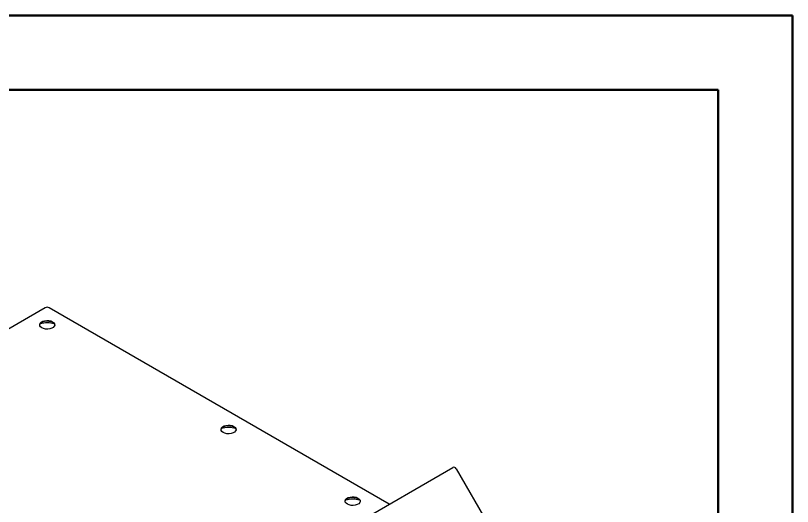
# Paper-space layout 'Flat Pattern 1_1' of a CAD drawing. Header units: millimetres. Extents: x 0 to 420, y 0 to 297.
# Drawn here: x 315.5 to 420.1, y 231.2 to 297.2 of the extents above; entities that cross this region are included whole.
import ezdxf

# ---------------------------------------------------------------- set-up
doc = ezdxf.new("R2010")
doc.units = ezdxf.units.MM

psp = doc.layouts.new('Flat Pattern 1_1')

# ---------------------------------------------------------------- linework, layer by layer
at = {"color": 7, "linetype": 'Continuous', "lineweight": 50}
for p, q in [((0.079, 297.215), (420.079, 297.215)), ((420.079, 0.215), (420.079, 297.215)), ((10.079, 287.215), (410.079, 287.215)), ((410.079, 287.215), (410.079, 10.215))]:
    psp.add_line(p, q, dxfattribs=at)
at = {"color": 7, "linetype": 'Continuous', "lineweight": 25}
for p, q in [((319.529, 257.895), (274.981, 232.178)), ((365.826, 231.474), (320.059, 257.895)), ((329.827, 210.693), (374.375, 236.41)), ((374.827, 236.238), (381.984, 223.841))]:
    psp.add_line(p, q, dxfattribs=at)
at = {"color": 7, "linetype": 'Continuous', "lineweight": 25, "flags": 128}
for points in [[(319.078, 255.186), (318.905, 255.319), (318.804, 255.475), (318.784, 255.641), (318.845, 255.803), (318.983, 255.949), (319.187, 256.067), (319.44, 256.147), (319.722, 256.182), (320.009, 256.17), (320.279, 256.112), (320.51, 256.012), (320.682, 255.879), (320.783, 255.723), (320.804, 255.557), (320.742, 255.395), (320.604, 255.249), (320.401, 255.131), (320.148, 255.051), (319.866, 255.016), (319.579, 255.028), (319.309, 255.086), (319.078, 255.186)], [(318.783, 255.568), (318.784, 255.579), (318.845, 255.742), (318.983, 255.888), (319.187, 256.006), (319.44, 256.085), (319.722, 256.121), (320.009, 256.109), (320.279, 256.051), (320.51, 255.951), (320.682, 255.818), (320.783, 255.662), (320.805, 255.568)], [(343.178, 241.485), (343.179, 241.496), (343.24, 241.659), (343.378, 241.805), (343.582, 241.923), (343.835, 242.002), (344.117, 242.038), (344.404, 242.026), (344.674, 241.968), (344.905, 241.868), (345.078, 241.735), (345.178, 241.579), (345.2, 241.485)], [(343.473, 241.103), (343.3, 241.236), (343.2, 241.392), (343.179, 241.558), (343.24, 241.72), (343.378, 241.866), (343.582, 241.984), (343.835, 242.064), (344.117, 242.099), (344.404, 242.087), (344.674, 242.029), (344.905, 241.929), (345.078, 241.796), (345.178, 241.64), (345.199, 241.474), (345.138, 241.312), (345, 241.166), (344.796, 241.048), (344.543, 240.968), (344.261, 240.933), (343.974, 240.945), (343.704, 241.003), (343.473, 241.103)], [(359.883, 231.841), (359.884, 231.853), (359.946, 232.015), (360.084, 232.161), (360.288, 232.279), (360.541, 232.358), (360.822, 232.394), (361.11, 232.382), (361.38, 232.324), (361.61, 232.224), (361.783, 232.091), (361.884, 231.935), (361.905, 231.841)], [(360.178, 231.459), (360.006, 231.592), (359.905, 231.748), (359.884, 231.914), (359.946, 232.076), (360.084, 232.222), (360.288, 232.34), (360.541, 232.42), (360.822, 232.455), (361.11, 232.443), (361.38, 232.385), (361.61, 232.285), (361.783, 232.152), (361.884, 231.996), (361.904, 231.83), (361.843, 231.668), (361.705, 231.522), (361.501, 231.404), (361.248, 231.324), (360.967, 231.289), (360.679, 231.301), (360.409, 231.359), (360.178, 231.459)]]:
    psp.add_lwpolyline(points, dxfattribs=at)
at = {"color": 7, "linetype": 'Continuous', "lineweight": 25}
for centre, radius, start, end in [((319.794, 257.383), 0.576, 62.60998, 117.39002), ((319.794, 252.493), 3.38, 73.63983, 106.36017), ((344.189, 238.41), 3.38, 73.6397, 106.36034), ((374.513, 236.093), 0.346, 24.81662, 113.64277), ((360.894, 228.766), 3.38, 73.63962, 106.36042)]:
    psp.add_arc(centre, radius, start, end, dxfattribs=at)

doc.saveas('drawing.dxf')
